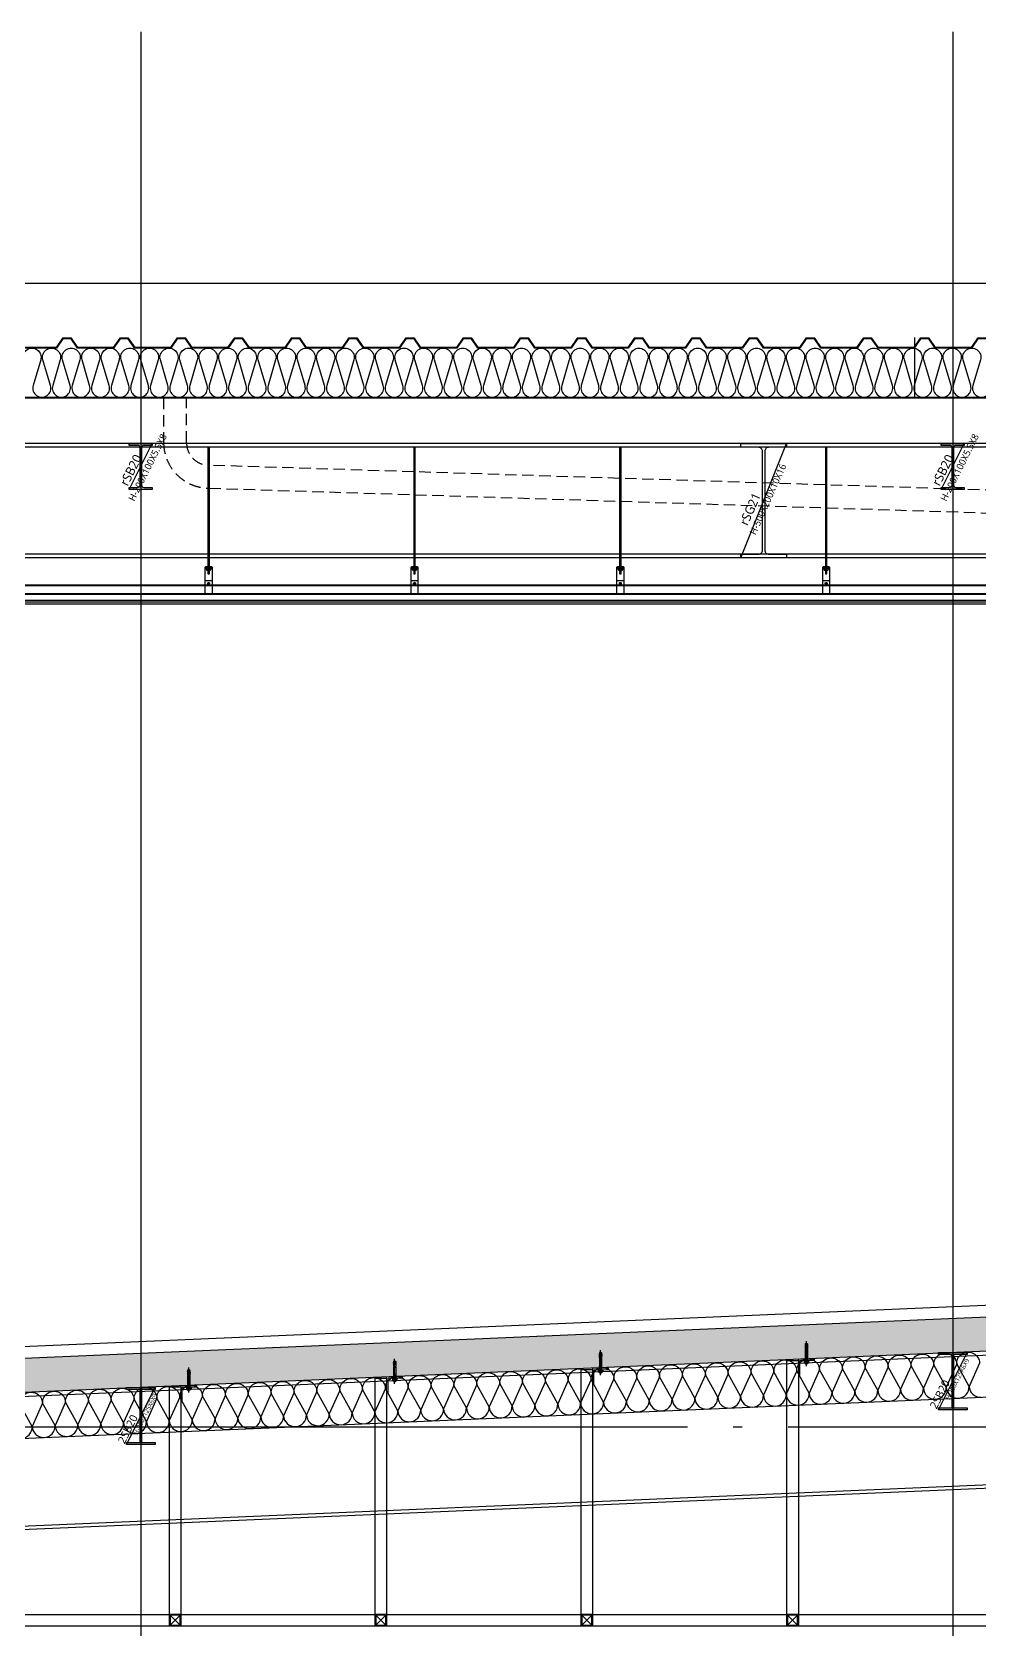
# Model space of a CAD drawing. Header units: millimetres. Extents: x 0 to 672800, y 0 to 118800.
# Drawn here: x 261024 to 265165, y 76611 to 83595 of the extents above; entities that cross this region are included whole.
import ezdxf
from ezdxf.enums import TextEntityAlignment as Align
from ezdxf.xclip import XClip

# ---------------------------------------------------------------- set-up
doc = ezdxf.new("R2010")
doc.units = ezdxf.units.MM
doc.header["$LTSCALE"] = 200
doc.header["$XCLIPFRAME"] = 0
doc.linetypes.add('CEN-GAUN', pattern=[32.2, 30, -1, 0.2, -1])
doc.linetypes.add('HIDDEN', pattern=[0.375, 0.25, -0.125])
doc.layers.get('DEFPOINTS').update_dxf_attribs({"color": 137})
for name, color, linetype in [('09GIRDER', 2, 'Continuous'), ('8ELE', 8, 'Continuous'), ('A-8', 8, 'Continuous'), ('A-CON', 2, 'Continuous'), ('A-FLOR-STUD', 9, 'Continuous'), ('A-KERAION', 8, 'Continuous'), ('A_FIN_EXT', 6, 'Continuous'), ('A_ME_B&N', 6, 'Continuous'), ('A_ME_PI', 1, 'Continuous'), ('AS-STEL-MAJR', 8, 'Continuous'), ('CEN', 1, 'CEN-GAUN'), ('ELE-8', 8, 'Continuous'), ('HAT', 8, 'Continuous'), ('HAT-254', 254, 'Continuous'), ('HAT-INS', 252, 'Continuous'), ('Insul', 252, 'Continuous'), ('S-253', 252, 'Continuous'), ('SEC-PANEL', 6, 'Continuous'), ('xr-sec$0$ELE-6', 6, 'Continuous')]:
    doc.layers.add(name, color=color, linetype=linetype)
doc.layers.add('A-STL3', color=4, linetype='Continuous', lineweight=0)
doc.styles.add('스타일1', font='malgun.ttf')

# ---------------------------------------------------------------- blocks, each defined once
blk = doc.blocks.new('*U327')
at = {"layer": 'HAT-INS'}
for points in [[(40.5, 0, 0.414214), (40.75, 0.25), (40.5, 0.75, -1), (41, 0.75), (40.75, 0.25, 0.414214), (41, 0)], [(41, 0, 0.414214), (41.25, 0.25), (41, 0.75, -1), (41.5, 0.75), (41.25, 0.25, 0.414214), (41.5, 0)], [(41.5, 0, 0.414214), (41.75, 0.25), (41.5, 0.75, -1), (42, 0.75), (41.75, 0.25, 0.414214), (42, 0)], [(42, 0, 0.414214), (42.25, 0.25), (42, 0.75, -1), (42.5, 0.75), (42.25, 0.25, 0.414214), (42.5, 0)], [(42.5, 0, 0.414214), (42.75, 0.25), (42.5, 0.75, -1), (43, 0.75), (42.75, 0.25, 0.414214), (43, 0)], [(43, 0, 0.414214), (43.25, 0.25), (43, 0.75, -1), (43.5, 0.75), (43.25, 0.25, 0.414214), (43.5, 0)], [(43.5, 0, 0.414214), (43.75, 0.25), (43.5, 0.75, -1), (44, 0.75), (43.75, 0.25, 0.414214), (44, 0)], [(44, 0, 0.414214), (44.25, 0.25), (44, 0.75, -1), (44.5, 0.75), (44.25, 0.25, 0.414214), (44.5, 0)], [(44.5, 0, 0.414214), (44.75, 0.25), (44.5, 0.75, -1), (45, 0.75), (44.75, 0.25, 0.414214), (45, 0)], [(45, 0, 0.414214), (45.25, 0.25), (45, 0.75, -1), (45.5, 0.75), (45.25, 0.25, 0.414214), (45.5, 0)], [(45.5, 0, 0.414214), (45.75, 0.25), (45.5, 0.75, -1), (46, 0.75), (45.75, 0.25, 0.414214), (46, 0)], [(46, 0, 0.414214), (46.25, 0.25), (46, 0.75, -1), (46.5, 0.75), (46.25, 0.25, 0.414214), (46.5, 0)], [(46.5, 0, 0.414214), (46.75, 0.25), (46.5, 0.75, -1), (47, 0.75), (46.75, 0.25, 0.414214), (47, 0)], [(47, 0, 0.414214), (47.25, 0.25), (47, 0.75, -1), (47.5, 0.75), (47.25, 0.25, 0.414214), (47.5, 0)], [(47.5, 0, 0.414214), (47.75, 0.25), (47.5, 0.75, -1), (48, 0.75), (47.75, 0.25, 0.414214), (48, 0)], [(48, 0, 0.414214), (48.25, 0.25), (48, 0.75, -1), (48.5, 0.75), (48.25, 0.25, 0.414214), (48.5, 0)], [(48.5, 0, 0.414214), (48.75, 0.25), (48.5, 0.75, -1), (49, 0.75), (48.75, 0.25, 0.414214), (49, 0)], [(49, 0, 0.414214), (49.25, 0.25), (49, 0.75, -1), (49.5, 0.75), (49.25, 0.25, 0.414214), (49.5, 0)], [(49.5, 0, 0.414214), (49.75, 0.25), (49.5, 0.75, -1), (50, 0.75), (49.75, 0.25, 0.414214), (50, 0)], [(50, 0, 0.414214), (50.25, 0.25), (50, 0.75, -1), (50.5, 0.75), (50.25, 0.25, 0.414214), (50.5, 0)], [(50.5, 0, 0.414214), (50.75, 0.25), (50.5, 0.75, -1), (51, 0.75), (50.75, 0.25, 0.414214), (51, 0)], [(51, 0, 0.414214), (51.25, 0.25), (51, 0.75, -1), (51.5, 0.75), (51.25, 0.25, 0.414214), (51.5, 0)], [(51.5, 0, 0.414214), (51.75, 0.25), (51.5, 0.75, -1), (52, 0.75), (51.75, 0.25, 0.414214), (52, 0)], [(52, 0, 0.414214), (52.25, 0.25), (52, 0.75, -1), (52.5, 0.75), (52.25, 0.25, 0.414214), (52.5, 0)], [(52.5, 0, 0.414214), (52.75, 0.25), (52.5, 0.75, -1), (53, 0.75), (52.75, 0.25, 0.414214), (53, 0)], [(53, 0, 0.414214), (53.25, 0.25), (53, 0.75, -1), (53.5, 0.75), (53.25, 0.25, 0.414214), (53.5, 0)], [(53.5, 0, 0.414214), (53.75, 0.25), (53.5, 0.75, -1), (54, 0.75), (53.75, 0.25, 0.414214), (54, 0)], [(54, 0, 0.414214), (54.25, 0.25), (54, 0.75, -1), (54.5, 0.75), (54.25, 0.25, 0.414214), (54.5, 0)], [(54.5, 0, 0.414214), (54.75, 0.25), (54.5, 0.75, -1), (55, 0.75), (54.75, 0.25, 0.414214), (55, 0)], [(55, 0, 0.414214), (55.25, 0.25), (55, 0.75, -1), (55.5, 0.75), (55.25, 0.25, 0.414214), (55.5, 0)], [(55.5, 0, 0.414214), (55.75, 0.25), (55.5, 0.75, -1), (56, 0.75), (55.75, 0.25, 0.414214), (56, 0)], [(56, 0, 0.414214), (56.25, 0.25), (56, 0.75, -1), (56.5, 0.75), (56.25, 0.25, 0.414214), (56.5, 0)], [(56.5, 0, 0.414214), (56.75, 0.25), (56.5, 0.75, -1), (57, 0.75), (56.75, 0.25, 0.414214), (57, 0)], [(57, 0, 0.414214), (57.25, 0.25), (57, 0.75, -1), (57.5, 0.75), (57.25, 0.25, 0.414214), (57.5, 0)], [(57.5, 0, 0.414214), (57.75, 0.25), (57.5, 0.75, -1), (58, 0.75), (57.75, 0.25, 0.414214), (58, 0)], [(58, 0, 0.414214), (58.25, 0.25), (58, 0.75, -1), (58.5, 0.75), (58.25, 0.25, 0.414214), (58.5, 0)], [(58.5, 0, 0.414214), (58.75, 0.25), (58.5, 0.75, -1), (59, 0.75), (58.75, 0.25, 0.414214), (59, 0)], [(59, 0, 0.414214), (59.25, 0.25), (59, 0.75, -1), (59.5, 0.75), (59.25, 0.25, 0.414214), (59.5, 0)], [(59.5, 0, 0.414214), (59.75, 0.25), (59.5, 0.75, -1), (60, 0.75), (59.75, 0.25, 0.414214), (60, 0)], [(60, 0, 0.414214), (60.25, 0.25), (60, 0.75, -1), (60.5, 0.75), (60.25, 0.25, 0.414214), (60.5, 0)], [(60.5, 0, 0.414214), (60.75, 0.25), (60.5, 0.75, -1), (61, 0.75), (60.75, 0.25, 0.414214), (61, 0)], [(61, 0, 0.414214), (61.25, 0.25), (61, 0.75, -1), (61.5, 0.75), (61.25, 0.25, 0.414214), (61.5, 0)]]:
    blk.add_lwpolyline(points, format="xyb", dxfattribs=at)
blk = doc.blocks.new('BR-ELE1')
at = {"layer": 'HAT', "color": 252}
for p, q in [((12435, 8000), (12435, 10400)), ((435, 10000), (28430, 10000))]:
    blk.add_line(p, q, dxfattribs=at)
blk = doc.blocks.new('M10 ANCHOR')
at = {"layer": 'A_ME_B&N', "color": 8}
for p, q in [((-2.1, 22.6), (107.2, 22.6)), ((7.1, 25.8), (7.6, 26.3)), ((7.1, 25.8), (7.1, 19.4)), ((7.6, 18.9), (7.1, 19.4)), ((7.6, 18.9), (7.6, 26.3)), ((7.6, 26.3), (9.7, 26.3)), ((7.6, 18.9), (9.7, 18.9)), ((11.1, 27.6), (9.7, 26.2)), ((9.7, 26.2), (9.7, 18.9)), ((11.1, 17.6), (9.7, 18.9)), ((10.2, 26.6), (12.1, 26.6)), ((10.2, 18.5), (12.1, 18.5)), ((11.1, 27.6), (11.1, 17.6)), ((12.1, 27.6), (11.1, 27.6)), ((12.1, 17.6), (11.1, 17.6)), ((12.1, 31.1), (12.9, 32.4)), ((12.1, 14.1), (12.1, 31.1)), ((12.1, 14.1), (12.9, 12.7)), ((19.4, 32.4), (12.9, 32.4)), ((19.4, 27.5), (12.9, 27.5)), ((19.4, 17.6), (12.9, 17.6)), ((19.4, 12.7), (12.9, 12.7)), ((20.1, 31.1), (19.4, 32.4)), ((20.1, 14.1), (19.4, 12.7)), ((20.1, 12.1), (20.1, 33.1)), ((22.1, 33.1), (20.1, 33.1)), ((22.1, 12.1), (20.1, 12.1)), ((22.1, 12.1), (22.1, 33.1)), ((70.9, 27.6), (22.1, 27.6)), ((22.1, 26.6), (37.1, 26.6)), ((22.1, 18.5), (37.1, 18.5)), ((70.9, 17.6), (22.1, 17.6)), ((37.1, 27.6), (37.1, 17.6)), ((39.1, 27.6), (39.1, 17.6)), ((39.1, 17.6), (39.1, 17.6)), ((70.9, 27.6), (70.9, 17.6)), ((70.9, 18.6), (70.9, 26.5)), ((73.7, 26.2), (71.3, 26.2)), ((73.7, 19), (71.3, 19)), ((85.8, 28.2), (73.7, 27.5)), ((73.7, 21.3), (73.7, 27.5)), ((75.4, 21.4), (73.7, 21.3)), ((75.4, 20.1), (73.7, 20.2)), ((73.7, 20.2), (73.7, 17.5)), ((82.7, 17.1), (73.7, 17.5)), ((85.3, 25.8), (82.6, 25.7)), ((82.8, 17), (82.9, 16.7)), ((86.7, 19.6), (82.9, 19.8)), ((84.8, 16.9), (82.9, 16.7)), ((86.9, 21.9), (83.1, 21.7)), ((83.9, 18), (83.8, 16.3)), ((84, 24.3), (83.9, 27)), ((87.8, 16.9), (84.9, 17)), ((87.9, 17.6), (87.8, 16.9)), ((87.8, 16.9), (87.9, 16.3)), ((87.9, 17.6), (87.9, 16.3)), ((88.8, 16.8), (87.9, 16.3)), ((88.1, 23.7), (88, 27)), ((90.9, 16.7), (88.8, 16.8)), ((90.1, 27.4), (91.2, 27.6)), ((90.9, 17.6), (91.2, 17.6)), ((91, 17.5), (90.9, 16.7)), ((91.2, 27.6), (91.2, 17.6)), ((95.6, 27.6), (91.2, 27.6)), ((95.6, 17.6), (91.2, 17.6)), ((95.6, 17.6), (95.6, 27.6)), ((97.1, 26.1), (95.6, 27.6)), ((95.6, 17.6), (97.1, 19.1)), ((97.1, 19.1), (97.1, 26.1))]:
    blk.add_line(p, q, dxfattribs=at)
blk.add_lwpolyline([(83, 25.7), (83.8, 24.9), (84.7, 25.3), (84.8, 26), (84.2, 26.5), (83.4, 26.4)], close=True, dxfattribs=at)
for points in [[(91, 17.5), (90.2, 18.4), (89, 18.9), (87.8, 19.3), (86.7, 19.6)], [(91.1, 25.2), (90.8, 23.8), (90, 22.9), (88.6, 22.4), (87.7, 22.1), (86.9, 21.9)], [(88.9, 27.9), (89.8, 27.6), (90.5, 27), (91, 26.1), (91.1, 25.2)]]:
    blk.add_lwpolyline(points, dxfattribs=at)
for centre, radius, start, end in [((16.5, 29.9), 4.34, 145.56154, 214.43847), ((28.3, 22.6), 16.2, 162.38304, 197.61697), ((16.5, 15.2), 4.34, 145.56154, 214.43847), ((15.8, 29.9), 4.34, 325.56154, 34.43847), ((3.9, 22.6), 16.2, 342.38303, 17.61698), ((15.8, 15.2), 4.34, 325.56154, 34.43847), ((71.3, 26.5), 0.383, 180, 270), ((71.3, 18.6), 0.383, 90, 180), ((75.3, 20.8), 0.618, 278.59794, 81.40205), ((83.2, 20.7), 0.945, 96.12526, 252.14817), ((82.7, 17), 0.126, 7.35016, 87.35016), ((83.5, 10.8), 6.36, 78.49269, 96.20763), ((84.9, 16.9), 0.126, 87.35016, 154.09012), ((86.5, 15.7), 12.5, 78.70071, 92.99998), ((98.4, 25.9), 10.5, 173.79803, 192.20196), ((84.9, 13.6), 5.03, 40.26305, 53.35074), ((86.9, 25.3), 2.05, 308.03304, 57.96696)]:
    blk.add_arc(centre, radius, start, end, dxfattribs=at)
blk = doc.blocks.new('sefa ws')
at = {"layer": 'Insul'}
blk.add_lwpolyline([(29513.8, 45113.6, -1.337394), (29589.8, 45113.6), (29556.6, 45001.1, 1.337394), (29632.6, 45001.1), (29599.4, 45113.6, -1.337394), (29675.4, 45113.6), (29642.2, 45001.1, 1.337394), (29718.2, 45001.1), (29685, 45113.6, -1.337394), (29761, 45113.6), (29727.8, 45001.1, 1.337394), (29803.8, 45001.1), (29770.6, 45113.6, -1.337394), (29846.6, 45113.6), (29813.4, 45001.1, 1.337394), (29889.4, 45001.1), (29856.2, 45113.6, -1.337394), (29932.2, 45113.6), (29899, 45001.1, 1.337394), (29975, 45001.1), (29941.8, 45113.6, -1.337394), (30017.8, 45113.6), (29984.6, 45001.1, 1.337394), (30060.6, 45001.1), (30027.4, 45113.6, -1.337394), (30103.4, 45113.6), (30070.2, 45001.1, 1.337394), (30146.2, 45001.1), (30113, 45113.6, -1.337394), (30189, 45113.6), (30155.8, 45001.1, 1.337394), (30231.8, 45001.1), (30198.6, 45113.6, -1.337394), (30274.6, 45113.6), (30241.4, 45001.1, 1.337394), (30317.4, 45001.1), (30284.2, 45113.6, -1.337394), (30360.2, 45113.6), (30327, 45001.1, 1.337394), (30403, 45001.1), (30369.8, 45113.6, -1.337394), (30445.8, 45113.6), (30412.6, 45001.1, 1.337394), (30488.6, 45001.1), (30455.4, 45113.6, -1.337394), (30531.4, 45113.6), (30498.2, 45001.1, 1.337394), (30574.2, 45001.1), (30541, 45113.6, -1.337394), (30617, 45113.6), (30583.8, 45001.1, 1.337394), (30659.8, 45001.1), (30626.6, 45113.6, -1.337394), (30702.6, 45113.6), (30669.4, 45001.1, 1.337394), (30745.4, 45001.1), (30712.2, 45113.6, -1.337394), (30788.2, 45113.6), (30755, 45001.1, 1.337394), (30831, 45001.1), (30797.8, 45113.6, -1.337394), (30873.8, 45113.6), (30840.6, 45001.1, 1.337394), (30916.6, 45001.1), (30883.4, 45113.6, -1.337394), (30959.4, 45113.6), (30926.2, 45001.1, 1.337394), (31002.2, 45001.1), (30969, 45113.6, -1.337394), (31045, 45113.6), (31011.8, 45001.1, 1.337394), (31087.8, 45001.1), (31054.6, 45113.6, -1.337394), (31130.6, 45113.6), (31097.4, 45001.1, 1.337394), (31173.4, 45001.1), (31140.2, 45113.6, -1.337394), (31216.2, 45113.6), (31183, 45001.1, 1.337394), (31259, 45001.1), (31225.8, 45113.6, -1.337394), (31301.8, 45113.6), (31268.6, 45001.1, 1.337394), (31344.6, 45001.1), (31311.4, 45113.6, -1.337394), (31387.4, 45113.6), (31354.2, 45001.1, 1.337394), (31430.2, 45001.1), (31397, 45113.6, -1.337394), (31473, 45113.6), (31439.8, 45001.1, 1.337394), (31515.8, 45001.1), (31482.6, 45113.6, -1.337394), (31558.6, 45113.6), (31525.4, 45001.1, 1.337394), (31601.4, 45001.1), (31568.2, 45113.6, -1.337394), (31644.2, 45113.6), (31611, 45001.1, 1.337394), (31687, 45001.1), (31653.8, 45113.6, -1.337394), (31729.8, 45113.6), (31696.6, 45001.1, 1.337394), (31772.6, 45001.1), (31739.4, 45113.6, -1.337394), (31815.4, 45113.6), (31782.2, 45001.1, 1.337394), (31858.2, 45001.1), (31825, 45113.6, -1.337394), (31901, 45113.6), (31867.8, 45001.1, 1.337394), (31943.8, 45001.1), (31910.6, 45113.6, -1.337394), (31986.6, 45113.6), (31953.4, 45001.1, 1.337394), (32029.4, 45001.1), (31996.2, 45113.6, -1.337394), (32072.2, 45113.6), (32039, 45001.1, 1.337394), (32115, 45001.1), (32081.8, 45113.6, -1.337394), (32157.8, 45113.6), (32124.6, 45001.1, 1.337394), (32200.6, 45001.1), (32167.4, 45113.6, -1.337394), (32243.4, 45113.6), (32210.2, 45001.1, 1.337394), (32286.2, 45001.1), (32253, 45113.6, -1.337394), (32329, 45113.6), (32295.8, 45001.1, 1.337394), (32371.8, 45001.1), (32338.6, 45113.6, -1.337394), (32414.6, 45113.6), (32381.4, 45001.1, 1.337394), (32457.4, 45001.1), (32424.2, 45113.6, -1.337394), (32500.2, 45113.6), (32467, 45001.1, 1.337394), (32543, 45001.1), (32509.8, 45113.6, -1.337394), (32585.8, 45113.6), (32552.6, 45001.1, 1.337394), (32628.6, 45001.1), (32595.4, 45113.6, -1.337394), (32671.4, 45113.6), (32638.2, 45001.1, 1.337394), (32714.2, 45001.1), (32681, 45113.6, -1.337394), (32757, 45113.6), (32723.8, 45001.1, 1.337394), (32799.8, 45001.1), (32766.6, 45113.6, -1.337394), (32842.6, 45113.6), (32809.4, 45001.1, 1.337394), (32885.4, 45001.1), (32852.2, 45113.6, -1.337394), (32928.2, 45113.6), (32895, 45001.1, 1.337394), (32971, 45001.1), (32937.8, 45113.6, -1.337394), (33013.8, 45113.6), (32980.6, 45001.1, 1.337394), (33056.6, 45001.1), (33023.4, 45113.6, -1.337394), (33099.4, 45113.6), (33066.2, 45001.1, 1.337394), (33142.2, 45001.1), (33109, 45113.6, -1.337394), (33185, 45113.6), (33151.8, 45001.1, 1.337394), (33227.8, 45001.1), (33194.6, 45113.6, -1.337394), (33270.6, 45113.6), (33237.4, 45001.1, 1.337394), (33313.4, 45001.1), (33280.2, 45113.6, -1.337394), (33356.2, 45113.6), (33323, 45001.1, 1.337394), (33399, 45001.1), (33365.8, 45113.6, -1.337394), (33441.8, 45113.6), (33408.6, 45001.1, 1.337394), (33484.6, 45001.1), (33451.4, 45113.6, -1.337394), (33527.4, 45113.6), (33494.2, 45001.1, 1.337394), (33570.2, 45001.1), (33537, 45113.6, -1.337394), (33613, 45113.6), (33579.8, 45001.1, 1.337394), (33655.8, 45001.1), (33622.6, 45113.6, -1.337394), (33698.6, 45113.6), (33665.4, 45001.1, 1.337394), (33741.4, 45001.1)], format="xyb", dxfattribs=at)
at = {"layer": 'SEC-PANEL'}
for p, q in [((21562.3, 44950.4), (71212.6, 44950.4)), ((21562.3, 44947.4), (71212.6, 44947.4))]:
    blk.add_line(p, q, dxfattribs=at)
for points in [[(33724.2, 45208.4), (33685.2, 45208.4), (33657.2, 45167.4), (33502.2, 45167.4), (33474.2, 45208.4), (33435.2, 45208.4), (33407.2, 45167.4), (33252.2, 45167.4), (33224.2, 45208.4), (33185.2, 45208.4), (33157.2, 45167.4), (33002.2, 45167.4), (32974.2, 45208.4), (32935.2, 45208.4), (32907.2, 45167.4), (32752.2, 45167.4), (32724.2, 45208.4), (32685.2, 45208.4), (32657.2, 45167.4), (32502.2, 45167.4), (32474.2, 45208.4), (32435.2, 45208.4), (32407.2, 45167.4), (32252.2, 45167.4), (32224.2, 45208.4), (32185.2, 45208.4), (32157.2, 45167.4), (32002.2, 45167.4), (31974.2, 45208.4), (31935.2, 45208.4), (31907.2, 45167.4), (31752.2, 45167.4), (31724.2, 45208.4), (31685.2, 45208.4), (31657.2, 45167.4), (31502.2, 45167.4), (31474.2, 45208.4), (31435.2, 45208.4), (31407.2, 45167.4), (31252.2, 45167.4), (31224.2, 45208.4), (31185.2, 45208.4), (31157.2, 45167.4), (31002.2, 45167.4), (30974.2, 45208.4), (30935.2, 45208.4), (30907.2, 45167.4), (30752.2, 45167.4), (30724.2, 45208.4), (30685.2, 45208.4), (30657.2, 45167.4), (30502.2, 45167.4), (30474.2, 45208.4), (30435.2, 45208.4), (30407.2, 45167.4), (30252.2, 45167.4), (30224.2, 45208.4), (30185.2, 45208.4), (30157.2, 45167.4), (30002.2, 45167.4), (29974.2, 45208.4), (29935.2, 45208.4), (29907.2, 45167.4), (29752.2, 45167.4), (29724.2, 45208.4), (29685.2, 45208.4), (29657.2, 45167.4), (29502.2, 45167.4)], [(29998.6, 45167.4), (30000.6, 45164.4), (29972.6, 45205.4), (29936.8, 45205.4), (29908.8, 45164.4), (29750.6, 45164.4), (29722.6, 45205.4), (29686.8, 45205.4), (29658.8, 45164.4), (29500.6, 45164.4)], [(33722.6, 45205.4), (33686.8, 45205.4), (33658.8, 45164.4), (33500.6, 45164.4), (33472.6, 45205.4), (33436.8, 45205.4), (33408.8, 45164.4), (33250.6, 45164.4), (33222.6, 45205.4), (33186.8, 45205.4), (33158.8, 45164.4), (33000.6, 45164.4), (32972.6, 45205.4), (32936.8, 45205.4), (32908.8, 45164.4), (32750.6, 45164.4), (32722.6, 45205.4), (32686.8, 45205.4), (32658.8, 45164.4), (32500.6, 45164.4), (32472.6, 45205.4), (32436.8, 45205.4), (32408.8, 45164.4), (32250.6, 45164.4), (32222.6, 45205.4), (32186.8, 45205.4), (32158.8, 45164.4), (32000.6, 45164.4), (31972.6, 45205.4), (31936.8, 45205.4), (31908.8, 45164.4), (31750.6, 45164.4), (31722.6, 45205.4), (31686.8, 45205.4), (31658.8, 45164.4), (31500.6, 45164.4), (31472.6, 45205.4), (31436.8, 45205.4), (31408.8, 45164.4), (31250.6, 45164.4), (31222.6, 45205.4), (31186.8, 45205.4), (31158.8, 45164.4), (31000.6, 45164.4), (30972.6, 45205.4), (30936.8, 45205.4), (30908.8, 45164.4), (30750.6, 45164.4), (30722.6, 45205.4), (30686.8, 45205.4), (30658.8, 45164.4), (30500.6, 45164.4), (30472.6, 45205.4), (30436.8, 45205.4), (30408.8, 45164.4), (30250.6, 45164.4), (30222.6, 45205.4), (30186.8, 45205.4), (30158.8, 45164.4), (30000.6, 45164.4)]]:
    blk.add_lwpolyline(points, dxfattribs=at)
blk = doc.blocks.new('SG-SB20')
at = {"layer": '09GIRDER'}
blk.add_lwpolyline([(62.5, 0), (62.5, -9), (3, -9), (3, -241), (62.5, -241), (62.5, -250), (-62.5, -250), (-62.5, -241), (-3, -241), (-3, -9), (-62.5, -9), (-62.5, 0)], close=True, dxfattribs=at)
at = {"layer": 'DEFPOINTS'}
blk.add_line((-62.5, -250), (62.5, 0), dxfattribs=at)
at = {"layer": 'DEFPOINTS', "style": '스타일1'}
for s, height, p in [('H-250X125X6X9', 20, (20.2, -116.2)), ('2SB20', 35, (-56.6, -182.2, 0))]:
    blk.add_text(s, height=height, rotation=63.43495, dxfattribs=at).set_placement(p, align=Align.MIDDLE_CENTER)
blk = doc.blocks.new('SG-rSB20')
at = {"layer": '09GIRDER'}
blk.add_lwpolyline([(-50, 0), (-50, 8), (-13.8, 8, 0.414214), (-2.8, 19), (-2.8, 181, 0.414214), (-13.8, 192), (-50, 192), (-50, 200), (50, 200), (50, 192), (13.8, 192, 0.414214), (2.8, 181), (2.8, 19, 0.414214), (13.8, 8), (50, 8), (50, 0)], format="xyb", close=True, dxfattribs=at)
at = {"layer": 'DEFPOINTS'}
blk.add_line((-50, 0), (50, 200), dxfattribs=at)
at = {"layer": 'DEFPOINTS', "style": '스타일1'}
for s, height, p in [('H-200X100X5.5X8', 30, (30.2, 95.7)), ('rSB20', 40, (-43, 84.3, 0))]:
    blk.add_text(s, height=height, rotation=63.43495, dxfattribs=at).set_placement(p, align=Align.MIDDLE_CENTER)
blk = doc.blocks.new('RSG21')
at = {"layer": 'DEFPOINTS'}
blk.add_line((-100, 0), (100, 500), dxfattribs=at)
blk.add_lwpolyline([(-100, 16), (-23, 16, 0.414214), (-5, 34), (-5, 466, 0.414214), (-23, 484), (-100, 484), (-100, 500), (100, 500), (100, 484), (23, 484, 0.414214), (5, 466), (5, 34, 0.414214), (23, 16), (100, 16), (100, 0), (-100, 0)], format="xyb", close=True, dxfattribs=at)
at = {"layer": 'DEFPOINTS', "style": '스타일1'}
for s, height, p in [('H-500X200X10X16', 30, (18.7, 256.7)), ('rSG21', 40, (-58.9, 214, 0))]:
    blk.add_text(s, height=height, rotation=66.03751, dxfattribs=at).set_placement(p, align=Align.MIDDLE_CENTER)

msp = doc.modelspace()

# ---------------------------------------------------------------- hatches: boundary and pattern name
at = {"layer": 'HAT-254'}
h = msp.add_hatch(color=256, dxfattribs=at)
h.dxf.hatch_style = 1
h.paths.add_polyline_path([(280830, 78497.3), (252935, 77300.5), (252935, 77450.7), (280830, 78647.5)])

# ---------------------------------------------------------------- linework, layer by layer
at = {"color": 8}
for p, q in [((252928, 81176.9), (280802, 81176.9)), ((252928, 81173.9), (280802, 81173.9)), ((261811.7, 81194.9), (261781.7, 81194.9)), ((261803.6, 81182.9), (261789.9, 81182.9)), ((261796.7, 81189.1), (261796.7, 81176.7)), ((262711.7, 81194.9), (262681.7, 81194.9)), ((262703.6, 81182.9), (262689.9, 81182.9)), ((262696.7, 81189.1), (262696.7, 81176.7)), ((263611.7, 81194.9), (263581.7, 81194.9)), ((263603.6, 81182.9), (263589.9, 81182.9)), ((263596.7, 81189.1), (263596.7, 81176.7)), ((264511.7, 81194.9), (264481.7, 81194.9)), ((264503.6, 81182.9), (264489.9, 81182.9)), ((264496.7, 81189.1), (264496.7, 81176.7)), ((252928, 81139.9), (280802, 81139.9)), ((252928, 81136.9), (280802, 81136.9))]:
    msp.add_line(p, q, dxfattribs=at)
at = {"color": 1}
for p, q in [((252938, 81109.9), (280822, 81109.9)), ((252938, 81102.9), (280822, 81102.9)), ((252938, 81094.9), (280822, 81094.9))]:
    msp.add_line(p, q, dxfattribs=at)
at = {"color": 8}
for points in [[(261793.4, 81778.9), (261793.4, 81224.8), (261800.1, 81224.8), (261800.1, 81778.9)], [(262693.4, 81778.9), (262693.4, 81224.8), (262700.1, 81224.8), (262700.1, 81778.9)], [(263593.4, 81778.9), (263593.4, 81224.8), (263600.1, 81224.8), (263600.1, 81778.9)], [(264493.4, 81778.9), (264493.4, 81224.8), (264500.1, 81224.8), (264500.1, 81778.9)], [(261811.7, 81254), (261810.4, 81256), (261783, 81256), (261781.7, 81254), (261781.7, 81249), (261783, 81247), (261810.4, 81247), (261811.7, 81249), (261781.7, 81249)], [(261788, 81247), (261788, 81241.9), (261805.6, 81241.9), (261805.6, 81247)], [(262711.7, 81254), (262710.4, 81256), (262683, 81256), (262681.7, 81254), (262681.7, 81249), (262683, 81247), (262710.4, 81247), (262711.7, 81249), (262681.7, 81249)], [(262688, 81247), (262688, 81241.9), (262705.6, 81241.9), (262705.6, 81247)], [(263611.7, 81254), (263610.4, 81256), (263583, 81256), (263581.7, 81254), (263581.7, 81249), (263583, 81247), (263610.4, 81247), (263611.7, 81249), (263581.7, 81249)], [(263588, 81247), (263588, 81241.9), (263605.6, 81241.9), (263605.6, 81247)], [(264511.7, 81254), (264510.4, 81256), (264483, 81256), (264481.7, 81254), (264481.7, 81249), (264483, 81247), (264510.4, 81247), (264511.7, 81249), (264481.7, 81249)], [(264488, 81247), (264488, 81241.9), (264505.6, 81241.9), (264505.6, 81247)]]:
    msp.add_lwpolyline(points, dxfattribs=at)
for points in [[(261781.7, 81254), (261811.7, 81254), (261811.7, 81134.9), (261781.7, 81134.9)], [(262681.7, 81254), (262711.7, 81254), (262711.7, 81134.9), (262681.7, 81134.9)], [(263581.7, 81254), (263611.7, 81254), (263611.7, 81134.9), (263581.7, 81134.9)], [(264481.7, 81254), (264511.7, 81254), (264511.7, 81134.9), (264481.7, 81134.9)]]:
    msp.add_lwpolyline(points, close=True, dxfattribs=at)
for centre, radius in [((261796.7, 81182.9), 4.25), ((261796.7, 81182.9), 3.25), ((262696.7, 81182.9), 4.25), ((262696.7, 81182.9), 3.25), ((263596.7, 81182.9), 4.25), ((263596.7, 81182.9), 3.25), ((264496.7, 81182.9), 4.25), ((264496.7, 81182.9), 3.25)]:
    msp.add_circle(centre, radius, dxfattribs=at)
at = {"layer": 'A-8'}
for p, q in [((261671.8, 76628.1), (261628.2, 76671.7)), ((261671.8, 76628.1), (261628.2, 76671.7)), ((261628.2, 76628.1), (261671.8, 76671.7)), ((261671.8, 76628.1), (261628.2, 76671.7)), ((261628.2, 76628.1), (261671.8, 76671.7)), ((262571.8, 76628.1), (262528.2, 76671.7)), ((262571.8, 76628.1), (262528.2, 76671.7)), ((262528.2, 76628.1), (262571.8, 76671.7)), ((262571.8, 76628.1), (262528.2, 76671.7)), ((262528.2, 76628.1), (262571.8, 76671.7)), ((263471.8, 76628.1), (263428.2, 76671.7)), ((263471.8, 76628.1), (263428.2, 76671.7)), ((263428.2, 76628.1), (263471.8, 76671.7)), ((263471.8, 76628.1), (263428.2, 76671.7)), ((263428.2, 76628.1), (263471.8, 76671.7)), ((264371.8, 76628.1), (264328.2, 76671.7)), ((264371.8, 76628.1), (264328.2, 76671.7)), ((264328.2, 76628.1), (264371.8, 76671.7)), ((264371.8, 76628.1), (264328.2, 76671.7)), ((264328.2, 76628.1), (264371.8, 76671.7))]:
    msp.add_line(p, q, dxfattribs=at)
at = {"layer": 'A-CON'}
msp.add_lwpolyline([(280830, 78497.3), (252935, 77300.5), (252935, 77450.7), (280830, 78647.5)], close=True, dxfattribs=at)
at = {"layer": 'A-FLOR-STUD'}
for points in [[(263425, 76624.9), (263425, 77746.6), (263475, 77746.6), (263475, 76624.9)], [(264325, 76624.9), (264325, 77786.4), (264375, 77786.4), (264375, 76624.9)], [(261625, 76624.9), (261625, 77670.5), (261675, 77670.5), (261675, 76627.7)], [(262525, 76624.9), (262525, 77709.1), (262575, 77709.1), (262575, 76627.7)], [(252985, 76674.9), (280780, 76674.9)], [(252985, 76624.9), (280780, 76624.9)]]:
    msp.add_lwpolyline(points, dxfattribs=at)
at = {"layer": 'A-STL3'}
for points in [[(263475, 77751.6), (263475, 77681.6), (263481, 77681.6), (263481, 77742.6, -0.414214), (263484, 77745.6), (263545, 77745.6), (263545, 77751.6)], [(264375, 77791.4), (264375, 77721.3), (264381, 77721.3), (264381, 77782.4, -0.414214), (264384, 77785.4), (264445, 77785.4), (264445, 77791.4)], [(261675, 77675.5), (261675, 77605.5), (261681, 77605.5), (261681, 77666.5, -0.414214), (261684, 77669.5), (261745, 77669.5), (261745, 77675.5)], [(262575, 77714.1), (262575, 77644.1), (262581, 77644.1), (262581, 77705.1, -0.414214), (262584, 77708.1), (262645, 77708.1), (262645, 77714.1)]]:
    msp.add_lwpolyline(points, format="xyb", close=True, dxfattribs=at)
at = {"layer": 'A_FIN_EXT'}
msp.add_lwpolyline([(280775, 78694.9), (280770, 78694.9), (252800, 77494.9)], dxfattribs=at)
at = {"layer": 'A_ME_PI'}
for points in [[(261675, 76674.9), (261625, 76674.9), (261625, 76624.9), (261675, 76624.9)], [(261675, 76674.9), (261625, 76674.9), (261625, 76624.9), (261675, 76624.9)], [(261675, 76674.9), (261625, 76674.9), (261625, 76624.9), (261675, 76624.9)], [(261671.8, 76671.7), (261628.2, 76671.7), (261628.2, 76628.1), (261671.8, 76628.1)], [(261671.8, 76671.7), (261628.2, 76671.7), (261628.2, 76628.1), (261671.8, 76628.1)], [(261671.8, 76671.7), (261628.2, 76671.7), (261628.2, 76628.1), (261671.8, 76628.1)], [(262575, 76674.9), (262525, 76674.9), (262525, 76624.9), (262575, 76624.9)], [(262575, 76674.9), (262525, 76674.9), (262525, 76624.9), (262575, 76624.9)], [(262575, 76674.9), (262525, 76674.9), (262525, 76624.9), (262575, 76624.9)], [(262571.8, 76671.7), (262528.2, 76671.7), (262528.2, 76628.1), (262571.8, 76628.1)], [(262571.8, 76671.7), (262528.2, 76671.7), (262528.2, 76628.1), (262571.8, 76628.1)], [(262571.8, 76671.7), (262528.2, 76671.7), (262528.2, 76628.1), (262571.8, 76628.1)], [(263475, 76674.9), (263425, 76674.9), (263425, 76624.9), (263475, 76624.9)], [(263475, 76674.9), (263425, 76674.9), (263425, 76624.9), (263475, 76624.9)], [(263475, 76674.9), (263425, 76674.9), (263425, 76624.9), (263475, 76624.9)], [(263471.8, 76671.7), (263428.2, 76671.7), (263428.2, 76628.1), (263471.8, 76628.1)], [(263471.8, 76671.7), (263428.2, 76671.7), (263428.2, 76628.1), (263471.8, 76628.1)], [(263471.8, 76671.7), (263428.2, 76671.7), (263428.2, 76628.1), (263471.8, 76628.1)], [(264375, 76674.9), (264325, 76674.9), (264325, 76624.9), (264375, 76624.9)], [(264375, 76674.9), (264325, 76674.9), (264325, 76624.9), (264375, 76624.9)], [(264375, 76674.9), (264325, 76674.9), (264325, 76624.9), (264375, 76624.9)], [(264371.8, 76671.7), (264328.2, 76671.7), (264328.2, 76628.1), (264371.8, 76628.1)], [(264371.8, 76671.7), (264328.2, 76671.7), (264328.2, 76628.1), (264371.8, 76628.1)], [(264371.8, 76671.7), (264328.2, 76671.7), (264328.2, 76628.1), (264371.8, 76628.1)]]:
    msp.add_lwpolyline(points, close=True, dxfattribs=at)
at = {"layer": 'AS-STEL-MAJR'}
for p, q in [((280800, 81794.9), (254225.3, 81794.9)), ((268425.3, 81778.9), (254575.3, 81778.9)), ((268425.3, 81310.9), (254575.3, 81310.9)), ((268425.3, 81294.9), (254575.3, 81294.9))]:
    msp.add_line(p, q, dxfattribs=at)
at = {"layer": 'CEN'}
for p, q in [((289650, 81994.9), (204450, 81994.9)), ((289650, 77494.9), (204450, 77494.9))]:
    msp.add_line(p, q, dxfattribs=at)
at = {"layer": 'DEFPOINTS'}
for p, q in [((261500, 83594.9), (261500, 71284.7)), ((265050, 83594.9), (265050, 71284.7))]:
    msp.add_line(p, q, dxfattribs=at)
at = {"layer": 'ELE-8'}
for p, q in [((254575, 77353.9), (280800, 78479)), ((252884.2, 77098.2), (280800, 78295.9)), ((254575, 76787.4), (280800, 77912.5))]:
    msp.add_line(p, q, dxfattribs=at)
at = {"layer": 'ELE-8', "linetype": 'HIDDEN'}
msp.add_lwpolyline([(261600, 81994.9), (261600, 81800, 0.414214), (261800, 81600), (268090, 81400, -0.414214), (268190, 81300), (268190, 81109.9), (268290, 81109.9), (268290, 81300, 0.414214), (268090, 81500), (261800, 81700, -0.414214), (261700, 81800), (261700, 81994.9)], format="xyb", close=True, dxfattribs=at)
at = {"layer": 'ELE-8'}
msp.add_lwpolyline([(280800, 78496), (280800, 77896), (254562.5, 76770.3)], dxfattribs=at)
at = {"layer": 'xr-sec$0$ELE-6'}
msp.add_line((280880, 82494.9), (252885, 82494.9), dxfattribs=at)

# ---------------------------------------------------------------- block references
ref = msp.add_blockref('BR-ELE1', (252450, 71994.9))
XClip(ref).set_block_clipping_path([(534.9962239274, 9999.9999999999), (28381.0000000978, 10263.500000002)])
at = {"layer": '8ELE'}
msp.add_blockref('RSG21', (264223.2, 81294.9), dxfattribs=at)
at = {"layer": 'A-KERAION', "extrusion": (0, 0, -1), "zscale": -1, "rotation": 90}
for p in [(-264387.4, 77763.2), (-263487.4, 77723.5), (-261687.4, 77647.4), (-262587.4, 77686)]:
    msp.add_blockref('M10 ANCHOR', p, dxfattribs=at)
at = {"layer": 'HAT-INS', "xscale": 199.9999999999999, "yscale": 199.9999999999999, "zscale": 199.9999999999999, "rotation": 2.454216712100465}
msp.add_blockref('*U327', (252885, 77098.2), dxfattribs=at)
at = {"layer": 'S-253'}
for name, p in [('SG-rSB20', (261500, 81594.9)), ('SG-rSB20', (265050, 81594.9)), ('SG-SB20', (265050, 77820.3)), ('SG-SB20', (261500, 77668))]:
    msp.add_blockref(name, p, dxfattribs=at)
at = {"layer": 'SEC-PANEL', "color": 0}
ref = msp.add_blockref('sefa ws', (231472.7, 37047.6), dxfattribs=at)
XClip(ref).set_block_clipping_path([(21512.6117764015, 44947.3513414026), (49257.3155524734, 45210.8513414047)])

doc.saveas('drawing.dxf')
